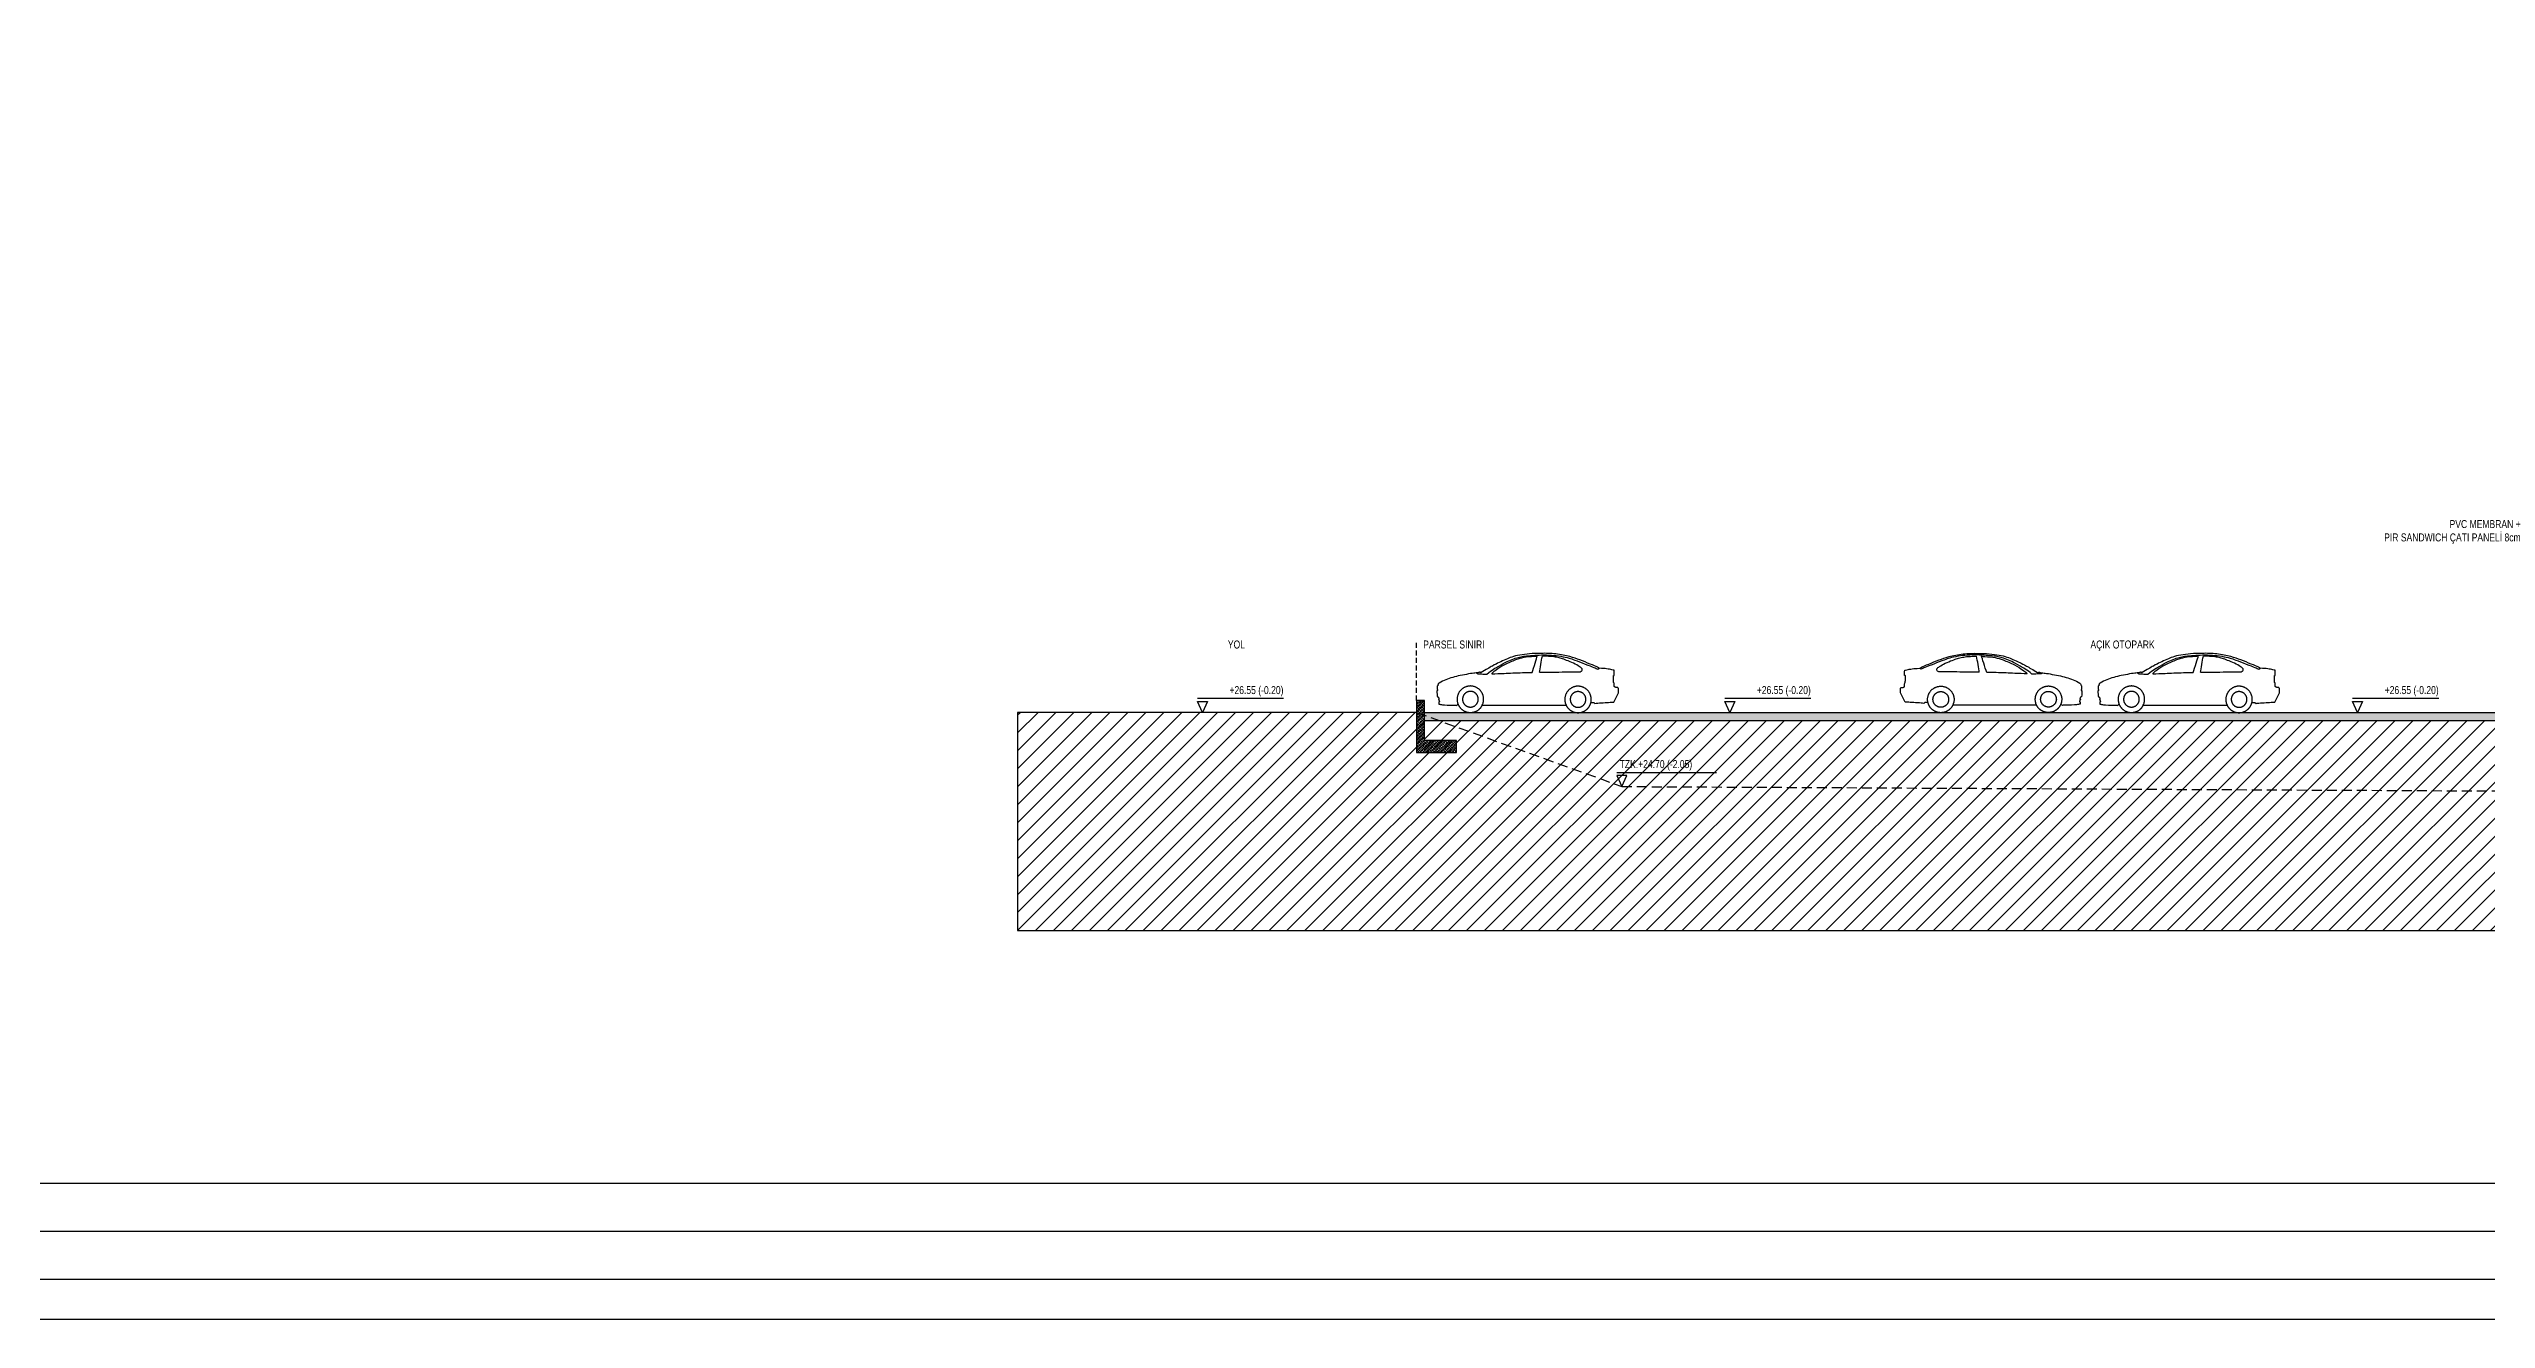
# Model space of a CAD drawing. Header units: centimetres. Extents: x 26569 to 160723, y -3143 to 14565.
# Drawn here: x 85603 to 91696, y -3143 to 32 of the extents above; entities that cross this region are included whole.
import ezdxf
from ezdxf import colors
from ezdxf.entities.mleader import LeaderData, LeaderLine
from ezdxf.math import Vec2, Vec3

# ---------------------------------------------------------------- set-up
doc = ezdxf.new("R2010")
doc.units = ezdxf.units.CM
doc.header["$LTSCALE"] = 100
doc.linetypes.add('HIDDEN2', pattern=[0.1875, 0.125, -0.0625])
for name, color, linetype in [('A-ANNO-DIMS', 187, 'Continuous'), ('A-ANNO-IDEN', 50, 'Continuous'), ('A-ANNO-TTBL', 157, 'Continuous'), ('A-HATCH', 253, 'Continuous'), ('A-VHCL', 8, 'Continuous'), ('L-TOPO', 49, 'Continuous'), ('S-CONC', 5, 'Continuous'), ('S-HTCH', 8, 'Continuous')]:
    doc.layers.add(name, color=color, linetype=linetype)
doc.styles.add('Fields_100', font='act_simplex.shx', dxfattribs={"width": 0.8, "height": 20})

# ---------------------------------------------------------------- blocks, each defined once
blk = doc.blocks.new('CAR ELEV')
at = {"layer": 'A-VHCL'}
for points in [[(31.3, 18.6), (32.9, 22.5), (33.3, 23.6), (33.6, 24.7), (33.9, 25.8), (34.1, 27), (34.3, 28.1), (34.4, 29.2), (34.6, 30.4), (34.6, 31.5), (34.7, 32.7), (34.7, 33.8), (34.6, 35), (34.5, 36.1), (34.4, 37.2), (34.2, 38.4), (34, 39.5), (33.8, 40.6), (33.5, 41.8), (33.2, 42.9), (32.8, 43.9), (32.4, 45), (32, 46.1), (31.5, 47.1), (31, 48.2), (30.5, 49.2), (29.9, 50.2), (29.3, 51.1), (28.6, 52.1), (28, 53), (27.3, 53.9), (26.5, 54.8), (25.7, 55.7), (24.9, 56.5), (24.1, 57.3), (23.3, 58.1), (22.4, 58.8), (21.5, 59.5), (20.6, 60.2), (19.6, 60.8), (18.6, 61.4), (17.6, 62), (16.6, 62.5), (15.6, 63), (14.5, 63.5), (13.5, 63.9), (12.4, 64.3), (11.3, 64.7), (10.2, 65), (9.1, 65.3), (8, 65.5), (6.8, 65.7), (5.7, 65.9), (4.5, 66), (3.4, 66.1), (2.3, 66.2), (1.1, 66.2), (0, 66.1), (-1.2, 66), (-2.3, 65.9), (-3.5, 65.8), (-4.6, 65.6), (-5.7, 65.3), (-6.8, 65.1), (-7.9, 64.8), (-9, 64.4), (-10.1, 64), (-11.2, 63.6), (-12.2, 63.1), (-13.3, 62.6), (-14.3, 62.1), (-15.3, 61.5), (-16.3, 60.9), (-17.2, 60.3), (-18.2, 59.6), (-19.1, 58.9), (-20, 58.2), (-20.8, 57.4), (-21.7, 56.6), (-22.5, 55.8), (-23.2, 55), (-24, 54.1), (-24.7, 53.2), (-25.4, 52.3), (-26, 51.3), (-26.6, 50.4), (-27.2, 49.4), (-27.8, 48.4), (-28.3, 47.3), (-28.8, 46.3), (-29.2, 45.2), (-29.6, 44.2), (-30, 43.1), (-30.3, 42), (-30.6, 40.9), (-30.9, 39.7), (-31.1, 38.6), (-31.2, 37.5), (-31.4, 36.3), (-31.5, 35.2), (-31.5, 34), (-31.5, 32.9), (-31.5, 31.7), (-31.4, 30.6), (-31.3, 29.5), (-31.2, 28.3), (-31, 27.2), (-30.8, 26.1), (-30.5, 24.9), (-30.2, 23.8), (-29.9, 22.7), (-29.5, 21.6)], [(302.9, 24.7), (303.2, 25.9), (303.4, 27), (303.5, 28.1), (303.7, 29.3), (303.8, 30.4), (303.8, 31.5), (303.8, 32.7), (303.8, 33.8), (303.8, 35), (303.7, 36.1), (303.5, 37.3), (303.3, 38.4), (303.1, 39.5), (302.8, 40.6), (302.5, 41.7), (302.2, 42.8), (301.8, 43.9), (301.4, 45), (301, 46.1), (300.5, 47.1), (300, 48.1), (299.4, 49.1), (298.8, 50.1), (298.2, 51.1), (297.5, 52), (296.8, 52.9), (296.1, 53.8), (295.4, 54.7), (294.6, 55.5), (293.8, 56.3), (292.9, 57.1), (292.1, 57.9), (291.2, 58.6), (290.3, 59.3), (289.3, 60), (288.4, 60.6), (287.4, 61.2), (286.4, 61.7), (285.4, 62.3), (284.3, 62.7), (283.3, 63.2), (282.2, 63.6), (281.1, 64), (280, 64.3), (278.9, 64.6), (277.8, 64.9), (276.7, 65.1), (275.5, 65.3), (274.4, 65.5), (273.3, 65.6), (272.1, 65.6), (271, 65.7), (269.8, 65.6), (268.7, 65.6), (267.5, 65.5), (266.4, 65.4), (265.2, 65.2), (264.1, 65), (263, 64.7), (261.9, 64.4), (260.8, 64.1), (259.7, 63.8), (258.6, 63.4), (257.6, 62.9), (256.5, 62.4), (255.5, 61.9), (254.5, 61.4), (253.5, 60.8), (252.5, 60.2), (251.6, 59.5), (250.7, 58.9), (249.8, 58.1), (248.9, 57.4), (248, 56.6), (247.2, 55.8), (246.4, 55), (245.7, 54.1), (244.9, 53.3), (244.2, 52.4), (243.5, 51.4), (242.9, 50.5), (242.3, 49.5), (241.7, 48.5), (241.2, 47.5), (240.7, 46.4), (240.2, 45.4), (239.8, 44.3), (239.4, 43.3), (239.1, 42.2), (238.8, 41.1), (238.5, 39.9), (238.2, 38.8), (238, 37.7), (237.9, 36.6), (237.8, 35.4), (237.7, 34.3), (237.7, 33.1), (237.7, 32), (237.7, 30.8), (237.8, 29.7), (237.9, 28.5), (238.1, 27.4), (238.2, 26.3), (238.5, 25.1), (238.8, 24), (240.7, 18.6)], [(320.4, 108.5), (323.6, 110.4)], [(-77.2, 25), (-77.2, 20.9)], [(310.4, 25), (313.1, 22.4)], [(359.9, 25.9), (371.5, 49.2), (371.6, 59.1)]]:
    blk.add_lwpolyline(points, dxfattribs=at)
for points in [[(21.2, 33.1), (21.2, 33.8), (21.2, 34.5), (21.1, 35.2), (21.1, 35.8), (20.9, 36.5), (20.8, 37.2), (20.7, 37.9), (20.5, 38.5), (20.3, 39.2), (20.1, 39.8), (19.8, 40.4), (19.6, 41.1), (19.3, 41.7), (19, 42.3), (18.6, 42.9), (18.3, 43.5), (17.9, 44), (17.5, 44.6), (17.1, 45.1), (16.7, 45.7), (16.3, 46.2), (15.8, 46.7), (15.3, 47.2), (14.8, 47.6), (14.3, 48.1), (13.8, 48.5), (13.2, 48.9), (12.7, 49.3), (12.1, 49.7), (11.5, 50.1), (10.9, 50.4), (10.3, 50.7), (9.7, 51), (9.1, 51.3), (8.5, 51.5), (7.8, 51.7), (7.2, 51.9), (6.5, 52.1), (5.9, 52.3), (5.2, 52.4), (4.5, 52.5), (3.8, 52.6), (3.2, 52.7), (2.5, 52.7), (1.8, 52.7), (1.1, 52.7), (0.4, 52.7), (-0.2, 52.6), (-0.9, 52.6), (-1.6, 52.5), (-2.3, 52.3), (-2.9, 52.2), (-3.6, 52), (-4.2, 51.8), (-4.9, 51.6), (-5.5, 51.4), (-6.1, 51.1), (-6.8, 50.8), (-7.4, 50.5), (-8, 50.2), (-8.6, 49.9), (-9.1, 49.5), (-9.7, 49.1), (-10.2, 48.7), (-10.8, 48.3), (-11.3, 47.9), (-11.8, 47.4), (-12.3, 46.9), (-12.8, 46.4), (-13.2, 45.9), (-13.6, 45.4), (-14.1, 44.9), (-14.5, 44.3), (-14.8, 43.8), (-15.2, 43.2), (-15.5, 42.6), (-15.9, 42), (-16.2, 41.4), (-16.4, 40.8), (-16.7, 40.1), (-16.9, 39.5), (-17.1, 38.8), (-17.3, 38.2), (-17.5, 37.5), (-17.6, 36.9), (-17.7, 36.2), (-17.8, 35.5), (-17.9, 34.8), (-17.9, 34.2), (-18, 33.5), (-18, 32.8), (-17.9, 32.1), (-17.9, 31.4), (-17.8, 30.8), (-17.7, 30.1), (-17.6, 29.4), (-17.5, 28.7), (-17.3, 28.1), (-17.1, 27.4), (-16.9, 26.8), (-16.7, 26.1), (-16.4, 25.5), (-16.2, 24.9), (-15.9, 24.3), (-15.5, 23.7), (-15.2, 23.1), (-14.8, 22.5), (-14.5, 21.9), (-14.1, 21.4), (-13.6, 20.9), (-13.2, 20.3), (-12.8, 19.8), (-12.3, 19.3), (-11.8, 18.9), (-11.3, 18.4), (-10.8, 18), (-10.2, 17.5), (-9.7, 17.1), (-9.1, 16.7), (-8.6, 16.4), (-8, 16), (-7.4, 15.7), (-6.8, 15.4), (-6.1, 15.1), (-5.5, 14.9), (-4.9, 14.6), (-4.2, 14.4), (-3.6, 14.2), (-2.9, 14.1), (-2.3, 13.9), (-1.6, 13.8), (-0.9, 13.7), (-0.2, 13.6), (0.4, 13.6), (1.1, 13.5), (1.8, 13.5), (2.5, 13.5), (3.2, 13.6), (3.8, 13.7), (4.5, 13.7), (5.2, 13.9), (5.9, 14), (6.5, 14.1), (7.2, 14.3), (7.8, 14.5), (8.5, 14.8), (9.1, 15), (9.7, 15.3), (10.3, 15.6), (10.9, 15.9), (11.5, 16.2), (12.1, 16.6), (12.7, 16.9), (13.2, 17.3), (13.8, 17.7), (14.3, 18.2), (14.8, 18.6), (15.3, 19.1), (15.8, 19.6), (16.3, 20.1), (16.7, 20.6), (17.1, 21.1), (17.5, 21.7), (17.9, 22.2), (18.3, 22.8), (18.6, 23.4), (19, 24), (19.3, 24.6), (19.6, 25.2), (19.8, 25.8), (20.1, 26.5), (20.3, 27.1), (20.5, 27.8), (20.7, 28.4), (20.8, 29.1), (20.9, 29.7), (21.1, 30.4), (21.1, 31.1), (21.2, 31.8), (21.2, 32.5)], [(290.4, 32.6), (290.4, 33.3), (290.4, 34), (290.3, 34.7), (290.2, 35.3), (290.1, 36), (290, 36.7), (289.8, 37.3), (289.7, 38), (289.5, 38.7), (289.3, 39.3), (289, 39.9), (288.7, 40.6), (288.5, 41.2), (288.2, 41.8), (287.8, 42.4), (287.5, 43), (287.1, 43.5), (286.7, 44.1), (286.3, 44.6), (285.9, 45.2), (285.4, 45.7), (285, 46.2), (284.5, 46.7), (284, 47.1), (283.5, 47.6), (283, 48), (282.4, 48.4), (281.9, 48.8), (281.3, 49.2), (280.7, 49.5), (280.1, 49.9), (279.5, 50.2), (278.9, 50.5), (278.3, 50.8), (277.6, 51), (277, 51.2), (276.4, 51.4), (275.7, 51.6), (275, 51.8), (274.4, 51.9), (273.7, 52), (273, 52.1), (272.3, 52.2), (271.7, 52.2), (271, 52.2), (270.3, 52.2), (269.6, 52.2), (268.9, 52.1), (268.3, 52.1), (267.6, 52), (266.9, 51.8), (266.3, 51.7), (265.6, 51.5), (265, 51.3), (264.3, 51.1), (263.7, 50.9), (263, 50.6), (262.4, 50.3), (261.8, 50), (261.2, 49.7), (260.6, 49.4), (260, 49), (259.5, 48.6), (258.9, 48.2), (258.4, 47.8), (257.9, 47.4), (257.4, 46.9), (256.9, 46.4), (256.4, 45.9), (256, 45.4), (255.5, 44.9), (255.1, 44.4), (254.7, 43.8), (254.3, 43.3), (254, 42.7), (253.6, 42.1), (253.3, 41.5), (253, 40.9), (252.8, 40.2), (252.5, 39.6), (252.3, 39), (252.1, 38.3), (251.9, 37.7), (251.7, 37), (251.6, 36.3), (251.5, 35.7), (251.4, 35), (251.3, 34.3), (251.2, 33.6), (251.2, 33), (251.2, 32.3), (251.2, 31.6), (251.3, 30.9), (251.4, 30.3), (251.5, 29.6), (251.6, 28.9), (251.7, 28.2), (251.9, 27.6), (252.1, 26.9), (252.3, 26.3), (252.5, 25.6), (252.8, 25), (253, 24.4), (253.3, 23.8), (253.6, 23.2), (254, 22.6), (254.3, 22), (254.7, 21.4), (255.1, 20.9), (255.5, 20.3), (256, 19.8), (256.4, 19.3), (256.9, 18.8), (257.4, 18.3), (257.9, 17.9), (258.4, 17.5), (258.9, 17), (259.5, 16.6), (260, 16.2), (260.6, 15.9), (261.2, 15.5), (261.8, 15.2), (262.4, 14.9), (263, 14.6), (263.7, 14.4), (264.3, 14.1), (265, 13.9), (265.6, 13.7), (266.3, 13.6), (266.9, 13.4), (267.6, 13.3), (268.3, 13.2), (268.9, 13.1), (269.6, 13.1), (270.3, 13), (271, 13), (271.7, 13), (272.3, 13.1), (273, 13.1), (273.7, 13.2), (274.4, 13.3), (275, 13.5), (275.7, 13.6), (276.4, 13.8), (277, 14), (277.6, 14.2), (278.3, 14.5), (278.9, 14.8), (279.5, 15.1), (280.1, 15.4), (280.7, 15.7), (281.3, 16.1), (281.9, 16.4), (282.4, 16.8), (283, 17.2), (283.5, 17.7), (284, 18.1), (284.5, 18.6), (285, 19.1), (285.4, 19.6), (285.9, 20.1), (286.3, 20.6), (286.7, 21.2), (287.1, 21.7), (287.5, 22.3), (287.8, 22.9), (288.2, 23.5), (288.5, 24.1), (288.7, 24.7), (289, 25.3), (289.3, 26), (289.5, 26.6), (289.7, 27.3), (289.8, 27.9), (290, 28.6), (290.1, 29.2), (290.2, 29.9), (290.3, 30.6), (290.4, 31.3), (290.4, 31.9)]]:
    blk.add_lwpolyline(points, close=True, dxfattribs=at)
blk.add_arc((55.7, 96.4), 0.05, 235.73363, 272.93784, dxfattribs=at)
for points, knots in [([(323.5, 110.4), (322.6, 111.2), (319, 113.6), (302.4, 120.6), (274, 131.9), (252.9, 139.7), (214.9, 147.8), (177.8, 148), (148.9, 146.9), (124.6, 143.8), (104, 138.7), (91.5, 133.1), (72.8, 124.8), (58.9, 117.5), (40.6, 107), (28.7, 99.7)], [1770.469007, 1770.469007, 1770.469007, 1770.469007, 1771.036382, 1772.036382, 1773.036382, 1774.036382, 1775.036382, 1776.036382, 1777.036382, 1778.036382, 1779.036382, 1780.036382, 1781.036382, 1782.036382, 1783.036382, 1783.036382, 1783.036382, 1783.036382]), ([(43.1, 96.1), (55.4, 106.4), (74.2, 117), (93.8, 127.9), (110.4, 134.6), (125, 139.1), (136.4, 140.9), (157, 143), (179, 144), (205.4, 143.5), (227.1, 141.1), (250.9, 135.5), (259.1, 132.7), (289.2, 120.6), (312.9, 112), (316.9, 109.7), (320.4, 108.5)], [0, 0, 0, 0, 1, 2, 3, 4, 5, 6, 7, 8, 9, 10, 11, 12, 13, 13.896499, 13.896499, 13.896499, 13.896499]), ([(168.8, 140.4), (166.2, 140.3), (155.2, 139.8), (132.4, 137.3), (117.6, 132.9), (84.6, 118.6), (64.8, 106), (56, 98.8), (54.2, 97.4), (55.6, 96.5), (55.6, 96.4), (55.6, 96.4), (55.7, 96.4)], [9.680962, 9.680962, 9.680962, 9.680962, 10, 11, 12, 13, 14, 15, 15.803226, 15.803226, 15.803226, 15.820781, 15.820781, 15.820781, 15.820781]), ([(276, 101.3), (280.5, 103.7), (281.4, 106.7), (280.4, 110.8), (272.5, 116.3), (255.5, 125.4), (236.7, 132.3), (227.1, 135.9), (212.7, 138.8), (201.3, 140.4), (189.6, 140.5), (182.2, 140.5), (181.5, 140.5)], [0, 0, 0, 0, 1, 2, 3, 4, 5, 6, 7, 8, 9, 9.109191, 9.109191, 9.109191, 9.109191]), ([(17.3, 99.2), (16.1, 98), (18, 97.1), (25.8, 96.3), (36.3, 96), (42, 96.1), (43.1, 96.1)], [0.216109, 0.216109, 0.216109, 0.216109, 1, 2, 3, 3.225062, 3.225062, 3.225062, 3.225062]), ([(55.7, 96.4), (64.8, 96.9), (74.8, 97.3), (85.8, 97.8), (92.9, 98.1), (117.7, 99.2), (140.3, 99.9), (155.7, 100.2)], [3.917744, 3.917744, 3.917744, 3.917744, 4.57432, 4.57432, 4.57432, 5, 5.974442, 5.974442, 5.974442, 5.974442]), ([(174.7, 100.4), (185, 100.6), (211, 100.9), (248.5, 101.6), (276, 101.3)], [6.373664, 6.373664, 6.373664, 6.373664, 7, 7.863882, 7.863882, 7.863882, 7.863882]), ([(371.6, 59.1), (371.6, 59.2), (371.6, 60.1), (371.6, 60.3), (371.5, 60.4), (370.3, 61.8), (369.6, 62.4), (368, 62.5), (365.7, 62.4), (364.7, 62.7), (363.3, 63.4), (361.4, 64.2), (361.3, 65), (361.3, 73.1), (360.6, 74.1), (360, 74.4), (359.4, 74.5), (359.4, 91.8), (359.5, 92.1), (360.2, 92.1), (361.3, 92), (361.3, 92.8), (361.3, 104.8), (360.9, 105.4), (360.7, 105.7), (357.3, 106.3), (342.1, 109.6), (332.6, 109.9), (323.5, 110.4)], [1745.422192, 1745.422192, 1745.422192, 1745.422192, 1745.469007, 1746.469007, 1747.469007, 1748.469007, 1749.469007, 1750.469007, 1751.469007, 1752.469007, 1753.469007, 1754.469007, 1755.469007, 1756.469007, 1757.469007, 1758.469007, 1759.469007, 1760.469007, 1761.469007, 1762.469007, 1763.469007, 1764.469007, 1765.469007, 1766.469007, 1767.469007, 1768.469007, 1769.469007, 1770.469007, 1770.469007, 1770.469007, 1770.469007]), ([(-78.4, 32), (-77.8, 32), (-77.2, 32), (-78.2, 32), (-77.8, 32), (-77.5, 32), (-77.1, 32)], [24.695495, 24.695495, 24.695495, 24.695495, 25.695495, 25.695495, 25.695495, 26.695495, 26.695495, 26.695495, 26.695495]), ([(-77.2, 20.9), (-74.1, 20.4), (-69.3, 19.3), (-52.4, 18.2), (-35.4, 17.9)], [41.009942, 41.009942, 41.009942, 41.009942, 41.695495, 42.695495, 42.695495, 42.695495, 42.695495]), ([(-35.4, 17.9), (-33.7, 17.4), (-32.3, 17.3), (-30.5, 19.9), (-29.5, 21.6)], [42.695495, 42.695495, 42.695495, 42.695495, 43.695495, 44.695495, 44.695495, 44.695495, 44.695495]), ([(31.3, 18.6), (35.5, 18.6), (39.6, 18.6), (43.6, 18.6), (160.6, 18.6), (197.4, 18.6), (240.7, 18.6)], [840.323605, 840.323605, 840.323605, 840.323605, 840.3472055, 840.3472055, 840.3472055, 841.0355514, 841.0355514, 841.0355514, 841.0355514]), ([(313.1, 22.4), (316.9, 23.2), (330.4, 24.3), (348, 25.4), (357.6, 25.8), (359.5, 25.9), (359.9, 25.9)], [1704.300086, 1704.300086, 1704.300086, 1704.300086, 1705.127833, 1706.127833, 1707.127833, 1707.396865, 1707.396865, 1707.396865, 1707.396865])]:
    blk.add_open_spline(points, degree=3, knots=knots, dxfattribs=at)
for points in [[(155.7, 100.2), (158.4, 105.6), (163.9, 125.3), (168.3, 138.5), (168.8, 140.4)], [(174.7, 100.4), (176.2, 110.3), (178.9, 129), (181.5, 140.5)], [(-80.1, 66.6), (-80.7, 66.3), (-81, 66.1), (-81.2, 65.9)], [(-81.2, 65.9), (-81.2, 63.2), (-81.2, 60.6), (-81.2, 57.9)], [(-79.4, 68.9), (-79.6, 68.1), (-79.9, 67.4), (-80.1, 66.6)], [(-78.7, 71.2), (-78.9, 70.4), (-79.2, 69.7), (-79.4, 68.9)], [(-76.8, 73.2), (-77.4, 72.6), (-78.1, 71.9), (-78.7, 71.2)], [(28.7, 99.7), (28.2, 99.5), (26.8, 99.4), (26.4, 100.3), (25.5, 101.3), (24.1, 100.7), (23, 99.9), (17.4, 99.1), (15.4, 99.1), (-2, 96.5), (-24.2, 92.3), (-42.6, 88.1), (-60.1, 82), (-71, 77.4), (-76.8, 73.2)], [(-81.8, 54.4), (-81.9, 54), (-82, 53.6), (-82.1, 53.2)], [(-82.1, 53.2), (-82, 50.8), (-81.8, 48.4), (-81.7, 46)], [(-81.1, 54.9), (-81.3, 54.7), (-81.6, 54.6), (-81.8, 54.4)], [(-81.7, 46), (-81.6, 44.1), (-81.4, 42.2), (-81.2, 40.3)], [(-81.2, 57.9), (-81, 57.8), (-80.8, 57.7), (-80.4, 57.6)], [(-81.2, 40.3), (-81, 40), (-80.8, 39.7), (-80.6, 39.4)], [(-80.4, 55.1), (-80.7, 55), (-80.9, 55), (-81.1, 54.9)], [(-80.6, 39.4), (-80.2, 39.2), (-79.8, 39), (-79.3, 38.8)], [(-80.4, 57.6), (-80.4, 56.8), (-80.4, 56), (-80.4, 55.1)], [(-79.3, 38.8), (-79.1, 38.7), (-78.9, 38.5), (-78.7, 38.4)], [(-78.7, 38.4), (-78.5, 38.1), (-78.4, 37.7), (-78.3, 37.4)], [(-77.7, 32.5), (-78.5, 32.5), (-77.6, 32.5), (-78.4, 32.5)], [(-78.4, 32.5), (-78.4, 32.4), (-78.4, 32.3), (-78.4, 32.2)], [(-78.4, 32.2), (-78.4, 32.2), (-78.4, 32.1), (-78.4, 32)], [(-78.3, 37.4), (-78, 37), (-77.8, 36.6), (-77.5, 36.1)], [(-77.4, 33.1), (-77.5, 32.9), (-77.6, 32.7), (-77.7, 32.5)], [(-77.5, 36.1), (-77.4, 35.7), (-77.4, 35.3), (-77.3, 34.8)], [(-76.9, 33.5), (-77.1, 33.3), (-77.2, 33.2), (-77.4, 33.1)], [(-77.3, 34.8), (-77.3, 34.7), (-77.2, 34.5), (-77.1, 34.3)], [(-76.2, 26.6), (-76.5, 26.6), (-76.8, 26.6), (-77.2, 26.6)], [(-77.2, 26.6), (-77.2, 26.1), (-77.2, 25.5), (-77.2, 25)], [(-77.1, 34.3), (-77.1, 34.1), (-77, 34), (-76.9, 33.8)], [(-77.1, 32), (-77, 31.6), (-77, 31.2), (-76.9, 30.8)], [(-76.9, 33.8), (-76.9, 33.7), (-76.9, 33.6), (-76.9, 33.5)], [(-76.9, 30.8), (-76.9, 30.6), (-76.9, 30.3), (-76.9, 30)], [(-76.9, 30), (-76.7, 29.7), (-76.6, 29.5), (-76.4, 29.2)], [(-76.4, 29.2), (-76.2, 28.6), (-75.9, 27.9), (-75.7, 27.3)], [(-75.7, 26.9), (-75.9, 26.8), (-76.1, 26.7), (-76.2, 26.6)], [(-75.7, 27.3), (-75.7, 27.2), (-75.7, 27.1), (-75.7, 26.9)], [(302.9, 24.7), (305.4, 24.8), (307.9, 24.9), (310.4, 25)]]:
    blk.add_open_spline(points, degree=3, dxfattribs=at)
for points, weights, knots in [([(-29.5, 21.6), (-24.6, 8.2), (-12.9, 0), (1.5, 0), (15.8, -0.1), (27.5, 8), (31.3, 18.6)], [1, 0.88069280985, 0.88069280985, 1, 0.88069280985, 0.88069280985, 1], [44.695495, 44.695495, 44.695495, 44.695495, 439.948513, 439.948513, 439.948513, 835.201531, 835.201531, 835.201531, 835.201531]), ([(240.7, 18.6), (246.5, 6.1), (258.2, -0.9), (271.7, -0.5), (287.2, -0.1), (299.2, 9.7), (302.9, 24.7)], [0.958614492935, 0.86503458978, 0.878829758802, 1, 0.863262235317, 0.863262235317, 1], [897.63483, 897.63483, 897.63483, 897.63483, 1273.482864, 1273.482864, 1273.482864, 1697.618523, 1697.618523, 1697.618523, 1697.618523])]:
    blk.add_rational_spline(points, weights, degree=3, knots=knots, dxfattribs=at)
blk = doc.blocks.new('_Dot')
at = {"color": 0, "linetype": 'ByBlock', "lineweight": -2}
blk.add_line((-0.5, 0), (-1, 0), dxfattribs=at)
at = {"color": 0, "linetype": 'ByBlock', "const_width": 0.5}
blk.add_lwpolyline([(-0.25, 0, 1), (0.25, 0, 1)], format="xyb", close=True, dxfattribs=at)

msp = doc.modelspace()

# ---------------------------------------------------------------- hatches: boundary and pattern name
at = {"layer": 'A-HATCH'}
h = msp.add_hatch(dxfattribs=at)
h.set_pattern_fill('LINE', color=256, scale=10, angle=45, style=0)
h.set_pattern_definition([(45, (88025.105, -2171.6), (-22.45064, 22.45064), [])])
h.paths.add_polyline_path([(92391.08, -1882.52), (92401.08, -1882.52), (92401.12, -1795.52), (92551.62, -1795.52), (92551.62, -1667.52), (91847.1, -1667.52), (91847.1, -1646.52), (89042.71, -1646.52), (89042.71, -1696.52), (89122.71, -1696.52), (89122.71, -1726.52), (89022.71, -1726.52), (89022.71, -1626.52), (88025.1, -1626.52), (88025.1, -2171.6), (99333.03, -2171.6), (99333.03, -1761.52), (98833.03, -1761.52), (98833.03, -1881.52), (98843.03, -1881.52), (98843.03, -1891.52), (98703.03, -1891.52), (98703.03, -1881.52), (98713.03, -1881.52), (98713.03, -1851.52), (98813.03, -1851.52), (98813.03, -1671.52), (98507.08, -1636.52), (98507.08, -1646.52), (98352.58, -1646.52), (98352.58, -1795.52), (98503.08, -1795.52), (98503.08, -1800.52), (98503.08, -1882.52), (98513.08, -1882.52), (98513.08, -1892.52), (98092.08, -1892.52), (98092.08, -1881.52), (96613.08, -1881.52), (96613.08, -1892.52), (96192.08, -1892.52), (96192.08, -1881.52), (94713.08, -1881.52), (94713.08, -1892.52), (94292.08, -1892.52), (94292.08, -1881.52), (92812.08, -1881.52), (92812.08, -1892.52), (92391.08, -1892.52)])
at = {"layer": 'S-HTCH'}
h = msp.add_hatch(dxfattribs=at)
h.set_pattern_fill('ANSI33', color=256)
h.set_pattern_definition([(45, (58503.181, 2922.7875), (-4.490128, 4.490128), []), (45, (58507.671, 2922.7875), (-4.490128, 4.490128), [3.175, -1.5875])])
h.paths.add_polyline_path([(89022.71, -1596.52), (89042.71, -1596.52), (89042.71, -1696.52), (89122.71, -1696.52), (89122.71, -1726.52), (89022.71, -1726.52)])
h = msp.add_hatch(dxfattribs=at)
h.set_pattern_fill('ANSI33', color=256)
h.set_pattern_definition([(45, (68779.4016, 2747.7875), (-4.490128, 4.490128), []), (45, (68783.892, 2747.7875), (-4.490128, 4.490128), [3.175, -1.5875])])
h.paths.add_polyline_path([(91857.1, -1646.52), (91857.1, -1626.52), (89042.71, -1626.52), (89042.71, -1646.52)])

# ---------------------------------------------------------------- linework, layer by layer
at = {"layer": 'A-ANNO-DIMS', "linetype": 'HIDDEN2'}
msp.add_line((89022.71, -1596.52), (89022.71, -1446.6), dxfattribs=at)
at = {"layer": 'A-ANNO-DIMS', "elevation": 0}
for points in [[(88689.8, -1591.52), (88474.66, -1591.52)], [(90007.99, -1591.52), (89792.84, -1591.52)], [(91577.6, -1591.52), (91362.46, -1591.52)], [(89523.21, -1776.52), (89772.23, -1776.52)]]:
    msp.add_lwpolyline(points, dxfattribs=at)
for points in [[(88487.16, -1626.52), (88474.66, -1599.02), (88499.66, -1599.02)], [(89805.34, -1626.52), (89792.84, -1599.02), (89817.84, -1599.02)], [(91374.96, -1626.52), (91362.46, -1599.02), (91387.46, -1599.02)], [(89535.71, -1811.52), (89548.21, -1784.02), (89523.21, -1784.02)]]:
    msp.add_lwpolyline(points, close=True, dxfattribs=at)
at = {"layer": 'A-ANNO-TTBL'}
for points in [[(157421.04, -3142.83), (157421.04, 9557.17), (26568.76, 9557.19), (26568.76, -3142.81)], [(157321.04, -3042.83), (157321.04, 9457.17), (26668.76, 9457.19), (26668.76, -3042.81)]]:
    msp.add_lwpolyline(points, close=True, dxfattribs=at)
for points in [[(48081.01, -2802.87), (153081.03, -2802.87)], [(48081.01, -2922.85), (153081.03, -2922.85)]]:
    msp.add_lwpolyline(points, dxfattribs=at)
at = {"layer": 'L-TOPO', "color": 1, "linetype": 'HIDDEN2', "ltscale": 2, "elevation": 0}
msp.add_lwpolyline([(89022.71, -1626.52), (89535.71, -1811.52), (95436.24, -1841.52), (98813.03, -1811.52)], dxfattribs=at)
at = {"layer": 'S-CONC', "elevation": 0}
for points in [[(89022.71, -1626.52), (88025.1, -1626.52)], [(89042.71, -1596.52), (89022.71, -1596.52), (89022.71, -1726.52), (89122.71, -1726.52), (89122.71, -1696.52), (89042.71, -1696.52), (89042.71, -1596.52)], [(89042.71, -1626.52), (91896.08, -1626.52)], [(89042.71, -1646.52), (91857.1, -1646.52)]]:
    msp.add_lwpolyline(points, dxfattribs=at)
at = {"layer": 'S-HTCH', "elevation": 0}
msp.add_lwpolyline([(88025.1, -1626.52), (88025.1, -2171.6), (99333.03, -2171.6), (99333.03, -1761.52)], dxfattribs=at)

# ---------------------------------------------------------------- block references
at = {"layer": 'S-HTCH'}
for p in [(89155.43, -1626.52), (90807.79, -1626.52)]:
    msp.add_blockref('CAR ELEV', p, dxfattribs=at)
at = {"layer": 'S-HTCH', "xscale": -1}
msp.add_blockref('CAR ELEV', (90603.78, -1626.52), dxfattribs=at)

# ---------------------------------------------------------------- texts
at = {"layer": 'A-ANNO-DIMS', "color": 50, "char_height": 20, "style": 'Fields_100'}
for s, width, insert, attachment_point in [('+26.55 (-0.20)', 226.336, (88689.8, -1586.52), 9), ('+26.55 (-0.20)', 226.336, (90007.99, -1586.52), 9), ('+26.55 (-0.20)', 226.336, (91577.6, -1586.52), 9), ('TZK.+24.70 (-2.05)', 458.0073, (89530.16, -1771.52), 7)]:
    msp.add_mtext_dynamic_manual_height_columns(s, width=width, gutter_width=100, heights=[0], dxfattribs=dict(at, insert=insert, attachment_point=attachment_point))
at = {"layer": 'A-ANNO-IDEN', "char_height": 20, "attachment_point": 1, "style": 'Fields_100'}
for s, insert in [('YOL', (88550.77, -1446.6)), ('PARSEL SINIRI', (89039.14, -1446.6)), ('AÇIK OTOPARK', (90707.04, -1446.6))]:
    msp.add_mtext_dynamic_manual_height_columns(s, width=277.705, gutter_width=100, heights=[0], dxfattribs=dict(at, insert=insert))

# ---------------------------------------------------------------- leaders
at = {"layer": 'A-ANNO-DIMS'}
ml = msp.add_multileader_mtext('Standard', dxfattribs=at)
ml.set_content('PVC MEMBRAN + \\PPIR SANDWICH ÇATI PANELİ 8cm', color=50, style='Fields_100')
ml.set_leader_properties(color=256)
ml.set_arrow_properties(name='DOT')
ml.build(insert=Vec2(0, 0))
ml.multileader.update_dxf_attribs({"dogleg_length": 10, "arrow_head_size": 6})
ctx = ml.context
ctx.base_point, ctx.char_height, ctx.arrow_head_size, ctx.landing_gap_size, ctx.plane_origin = Vec3(91373.25, -1157.55, 0), 20, 6, 10, Vec3(118323.88, -1202.29, 0)
ctx.text_align_type = 2
notes = []
notes.append((ctx, [(0, (1, 1, 0), (92228.12, -1157.55, 0), (-1, 0), 435.63, [(0, [(92228.12, -1177.02, 0)], 0, [])])]))
ctx.mtext.insert, ctx.mtext.alignment, ctx.mtext.flow_direction = Vec3(91782.49, -1145.64, 0), 3, 5
for ctx, leaders in notes:
    for number, flags, end, landing, length, lines in leaders:
        leader = LeaderData()
        leader.index, (leader.has_last_leader_line, leader.has_dogleg_vector, leader.attachment_direction) = number, flags
        leader.last_leader_point, leader.dogleg_vector, leader.dogleg_length = Vec3(end), Vec3(landing), length
        for number, points, colour, breaks in lines:
            line = LeaderLine()
            line.index, line.vertices, line.color, line.breaks = number, Vec3.list(points), colors.encode_raw_color(colour), breaks
            leader.lines.append(line)
        ctx.leaders.append(leader)

doc.saveas('drawing.dxf')
